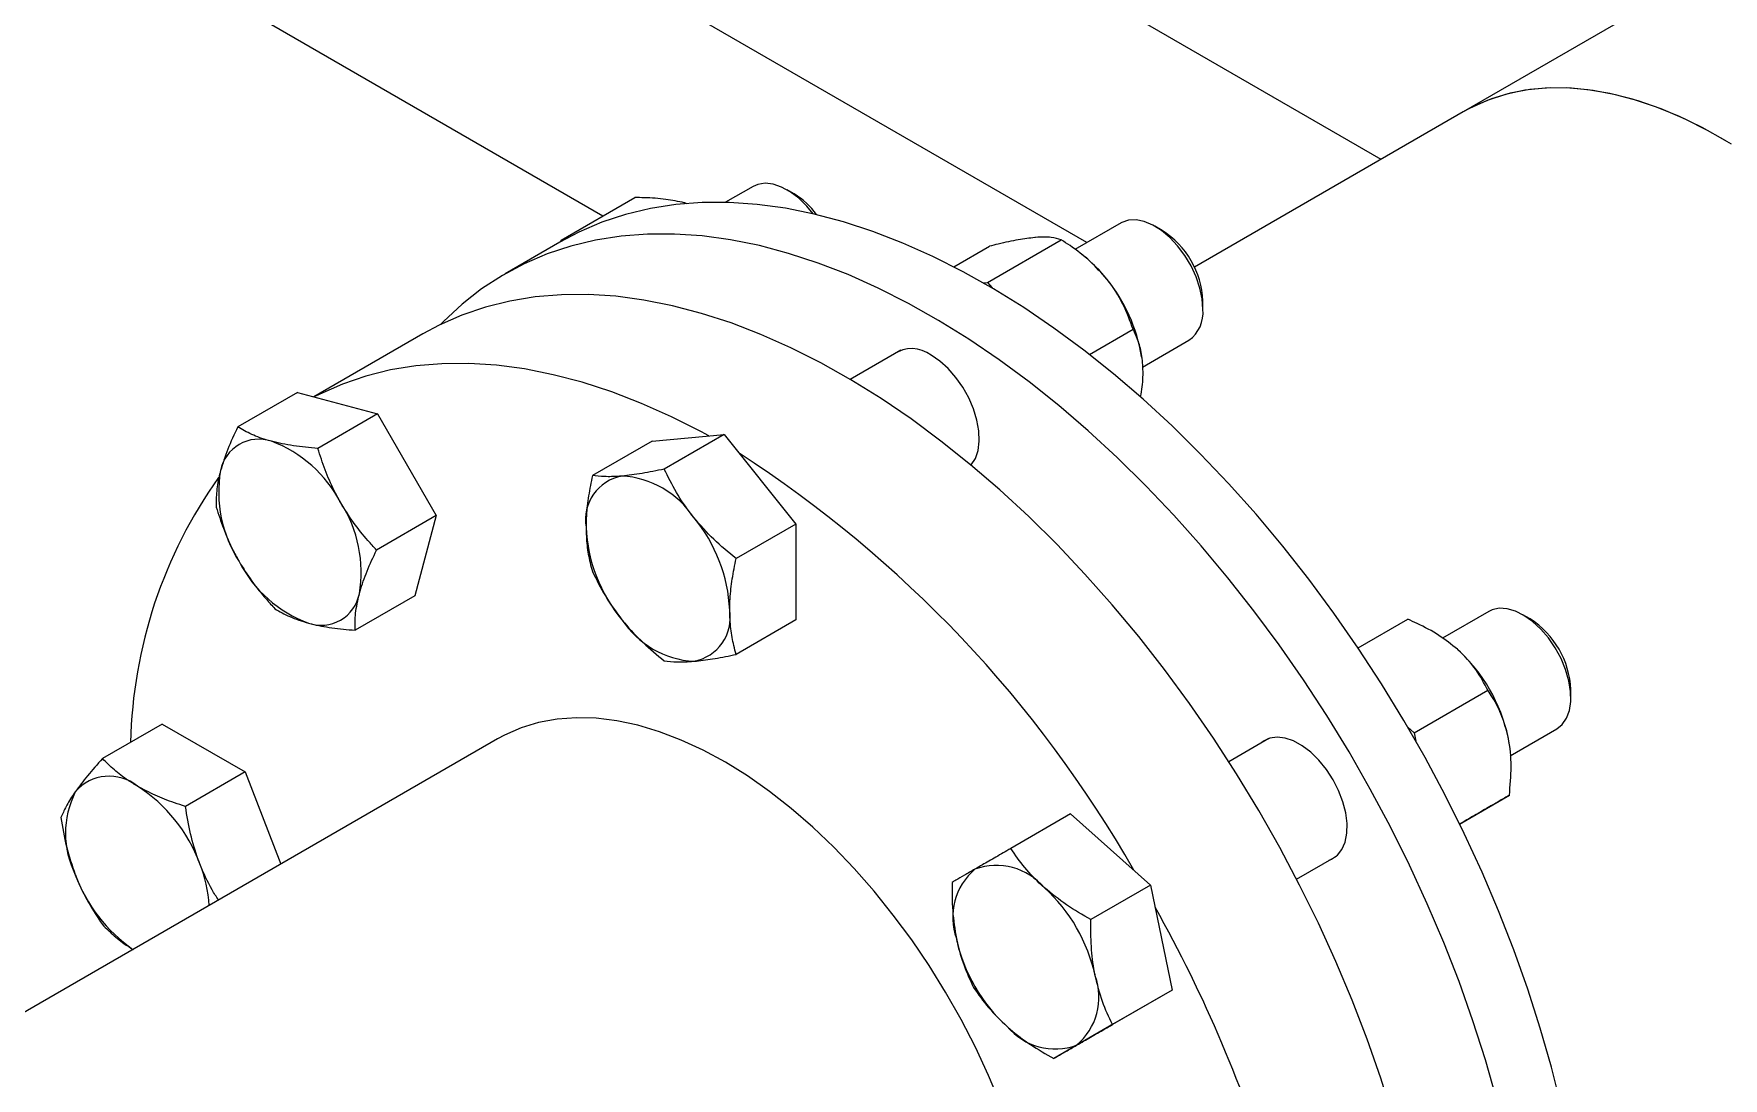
# Model space of a CAD drawing. Header units: inches. Extents: x 0.9 to 37.1, y -8.4 to 11.7.
# Drawn here: x 16.1258 to 16.2394, y 2.6592 to 2.7294 of the extents above; entities that cross this region are included whole.
import ezdxf

# ---------------------------------------------------------------- set-up
doc = ezdxf.new("R2010")
doc.units = ezdxf.units.IN
doc.header["$MEASUREMENT"] = 0

msp = doc.modelspace()

# ---------------------------------------------------------------- linework, layer by layer
at = {"color": 7, "linetype": 'Continuous', "lineweight": 25}
for p, q in [((16.21638063677782, 2.720920017223651), (15.9568866367687, 2.870722714788847)), ((16.19660685503591, 2.715326676115081), (15.94215524549398, 2.862218463624027)), ((16.16404918966408, 2.717110549354142), (15.92742145975928, 2.853712830166884)), ((16.29608946444743, 2.766934943982058), (16.22190926147909, 2.724111624328425)), ((16.22190926147909, 2.724111624328425), (16.20382926520676, 2.713674264645855)), ((16.17416262807233, 2.719100213386425), (16.17231339696998, 2.718032674994233)), ((16.17692877404776, 2.718592964536572), (16.17644161247167, 2.718874288359451)), ((16.16124334375919, 2.71549076899124), (16.16619677407531, 2.718350323445411)), ((16.19890221140566, 2.716651757142198), (16.19579968639303, 2.714860707575967)), ((16.20166835738109, 2.716144508292345), (16.20118119580501, 2.716425832115225)), ((16.16116679743982, 2.715356569243547), (16.15748394962113, 2.713230506452342)), ((16.16121478545032, 2.715384179478182), (16.16124334375919, 2.71549076899124)), ((16.16124334375919, 2.71549076899124), (16.1613514609272, 2.715461807659008)), ((16.18765610099959, 2.713697578685349), (16.19004968791, 2.715079366996536)), ((16.18992815393198, 2.712651856886872), (16.19488158424811, 2.715511411341043)), ((16.19637403690039, 2.714444185745053), (16.19615495727568, 2.714615754170577)), ((16.18962787817604, 2.712625007709433), (16.18992815393198, 2.712651856886872)), ((16.18992815393198, 2.712651856886872), (16.19023151107023, 2.712274483490853)), ((16.2044031639008, 2.71084461493644), (16.2044031639008, 2.711407171150992)), ((16.19677410244871, 2.707803711352458), (16.19971348058622, 2.709500578232413)), ((16.15195635688751, 2.709196601682347), (16.14462414253901, 2.70496380443658)), ((16.20033219236987, 2.706952938378631), (16.20345913271325, 2.708758082615291)), ((16.18409295938681, 2.708102557926533), (16.18068362575096, 2.706134391512163)), ((16.20029242872518, 2.707607045314943), (16.20028313068597, 2.707672702992626)), ((16.14352032010363, 2.705259485213886), (16.13950300751257, 2.702940340019459)), ((16.14352032010363, 2.705259485213886), (16.14890960019003, 2.703815859433155)), ((16.14890960019003, 2.703815859433155), (16.14489228759897, 2.701496714238727)), ((16.14890960019003, 2.703815859433155), (16.15285482702949, 2.696982526119876)), ((16.16737323393832, 2.70198852876501), (16.16335592134726, 2.699669383570583)), ((16.16737323393832, 2.70198852876501), (16.17220513027643, 2.702420573109518)), ((16.17220513027643, 2.702420573109518), (16.16818781768536, 2.700101427915091)), ((16.17220513027643, 2.702420573109518), (16.17703702661453, 2.696409740000888)), ((16.15285482702949, 2.696982526119876), (16.14883751443843, 2.694663380925449)), ((16.15285482702949, 2.696982526119876), (16.15141077378256, 2.69159281858733)), ((16.17703702661453, 2.696409740000888), (16.17301971402347, 2.694090594806461)), ((16.17703702661453, 2.696409740000888), (16.17703702661453, 2.689966862547752)), ((16.15141077378256, 2.69159281858733), (16.14739346119149, 2.689273673392902)), ((16.2148351394282, 2.68808097008638), (16.21817711433451, 2.690010251133887)), ((16.223641794739, 2.690536498465527), (16.22052173040937, 2.688735323667116)), ((16.22640794071442, 2.690029249615673), (16.22592077913834, 2.690310573438553)), ((16.17703702661453, 2.689966862547752), (16.17301971402347, 2.687647717353324)), ((16.21861296410478, 2.682371992118719), (16.2235663944209, 2.68523154657289)), ((16.22914274723413, 2.684729356259769), (16.22914274723413, 2.685291912474321)), ((16.13442837934747, 2.682963686396643), (16.1304110667564, 2.680644541202216)), ((16.13442837934747, 2.682963686396643), (16.14000777265047, 2.679742771201925)), ((16.21818095132917, 2.682755060244354), (16.21861296410478, 2.682371992118719)), ((16.21861296410478, 2.682371992118719), (16.21872872171544, 2.681806293677174)), ((16.2250227140193, 2.681557444315954), (16.22493291941264, 2.682075119600024)), ((16.22505627510196, 2.680828731395338), (16.22819871604658, 2.682642823938619)), ((16.15697199333393, 2.681963363010613), (16.11123218337799, 2.655558332769924)), ((16.20883254272013, 2.681987299249859), (16.20614544841417, 2.680436072725811)), ((16.22502693766875, 2.681527619208961), (16.2250227140193, 2.681557444315954)), ((16.14000777265047, 2.679742771201925), (16.13599046005941, 2.677423626007498)), ((16.14000777265047, 2.679742771201925), (16.14240821747956, 2.673555874168319)), ((16.22166843899794, 2.676245270111418), (16.22501044766784, 2.678174570650237)), ((16.19550066036282, 2.676919412902363), (16.19148334777176, 2.674600267707936)), ((16.19550066036282, 2.676919412902363), (16.20088994044922, 2.672140708341364)), ((16.21070269477537, 2.672542585848363), (16.21338946402772, 2.674093624722955)), ((16.20088994044922, 2.672140708341364), (16.19687262785816, 2.669821563146937)), ((16.20088994044922, 2.672140708341364), (16.20233399369616, 2.665083732418712)), ((16.20233399369616, 2.665083732418712), (16.19831668110509, 2.662764587224284)), ((16.20233399369616, 2.665083732418712), (16.1983887668567, 2.662805461057057)), ((16.1983887668567, 2.662805461057057), (16.19437145426563, 2.66048631586263))]:
    msp.add_line(p, q, dxfattribs=at)
at = {"color": 7, "linetype": 'Continuous', "lineweight": 25, "flags": 128}
for points in [[(16.23995054502348, 2.721932458623114), (16.23837038212072, 2.722844667249973), (16.23679353309413, 2.723636849424174), (16.23522661179654, 2.724305682458374), (16.2336761904404, 2.724848361034393), (16.2321487720317, 2.725262608969689), (16.23065076309405, 2.72554668876446), (16.22918844679754, 2.725699408889321), (16.2277679566049, 2.725720128782995), (16.22639525054566, 2.725608761539047), (16.22507608622607, 2.725365774270402), (16.22381599667974, 2.724992186150107), (16.22262026716014, 2.724489564136571), (16.22190926147909, 2.724111624328425)], [(16.23955555610087, 2.722171562478893), (16.23797560038328, 2.723054103784243), (16.23640061439366, 2.723815740187324), (16.23483720417062, 2.724453277120376), (16.23329192719994, 2.724964040531942), (16.23177126491027, 2.72534588810277), (16.23028159548772, 2.725597218231447), (16.22882916712353, 2.725716976752069), (16.22742007180704, 2.725704661355783), (16.22606021977367, 2.72556032369764), (16.22475531471546, 2.72528456917994), (16.22351082985769, 2.724878554412961), (16.22233198500236, 2.724343982363735), (16.22190926147909, 2.724111624328425)], [(16.17819607134487, 2.717261203573068), (16.1777737776343, 2.717772113565992), (16.17722847369141, 2.718307251294884), (16.17665786254788, 2.718741020880735), (16.17608028411536, 2.719059480612146), (16.1755143022399, 2.719252394931322), (16.17497810804467, 2.719313563413314), (16.17448893525228, 2.719241020052781), (16.17416262807233, 2.719100213386425)], [(16.22849313166509, 2.657303962210828), (16.22783965614158, 2.659908043201027), (16.22709011517105, 2.662526854165282), (16.22624640215903, 2.665153779759812), (16.22531064839782, 2.667782184142582), (16.22428521768263, 2.670405427736007), (16.22317270034045, 2.673016883999104), (16.22197590668663, 2.675609956166709), (16.22069785992581, 2.67817809391348), (16.21934178851502, 2.680714809900584), (16.21791111800835, 2.683213696163282), (16.21640946240365, 2.685668440298), (16.21484061501331, 2.688072841408014), (16.21320853888199, 2.690420825767445), (16.21151735677565, 2.692706462164024), (16.20977134076706, 2.694923976881849), (16.2079749014442, 2.697067768286288), (16.20613257676869, 2.699132420974198), (16.20424902061256, 2.701112719453703), (16.20232899100214, 2.703003661318979), (16.20037733809886, 2.704800469886761), (16.19839899194732, 2.706498606262666), (16.1963989500216, 2.708093780806831), (16.1943822646012, 2.709581963969916), (16.19235403000849, 2.710959396472094), (16.1903193697401, 2.712222598799319), (16.18828342352444, 2.713368379992884), (16.18625133433835, 2.714393845710052), (16.18422823541547, 2.715296405535424), (16.18221923727927, 2.71607377952455), (16.18022941483339, 2.716724003963267), (16.17826379454202, 2.717245436328211), (16.17632734173262, 2.717636759435973), (16.17442494805304, 2.717896984770423), (16.17256141911481, 2.718025454979779), (16.17074146235378, 2.718021845537144), (16.16896967513866, 2.717886165560283), (16.16725053315773, 2.717618757788594), (16.16558837911284, 2.717220297717313), (16.16398741174936, 2.716691791891165), (16.1624516752498, 2.716034575361734), (16.16116679743982, 2.715356569243547)], [(16.2044031639008, 2.71084461493644), (16.20435137713117, 2.711538959332746), (16.20419768129167, 2.712270778660356), (16.20394701629305, 2.713016551643938), (16.2036074387146, 2.713752308526175), (16.20318986285911, 2.714454401475488), (16.20270770995814, 2.715100264646806), (16.20217647680267, 2.71566913946638), (16.20161323766339, 2.716142741829441), (16.20103609550969, 2.716505849766356), (16.20046360016525, 2.716746792689269), (16.19991415210151, 2.716857826494386), (16.1994054110313, 2.716835382463854), (16.19895372831123, 2.716680181967281), (16.19890221140566, 2.716651757142198)], [(16.22415680832291, 2.657781980409822), (16.22340726735237, 2.660400791374077), (16.22256355434035, 2.663027716968607), (16.22162780057914, 2.665656121351378), (16.22060236986396, 2.668279364944802), (16.21948985252177, 2.670890821207899), (16.21829305886795, 2.673483893375504), (16.21701501210713, 2.676052031122274), (16.21565894069634, 2.678588747109379), (16.21422827018967, 2.681087633372077), (16.21272661458497, 2.683542377506796), (16.21115776719463, 2.685946778616809), (16.20952569106331, 2.688294762976239), (16.20783450895697, 2.690580399372819), (16.20608849294838, 2.692797914090644), (16.20429205362552, 2.694941705495083), (16.20244972895001, 2.697006358182994), (16.20056617279388, 2.698986656662499), (16.19864614318346, 2.700877598527774), (16.19669449028018, 2.702674407095556), (16.19471614412864, 2.704372543471461), (16.19271610220292, 2.705967718015627), (16.19069941678252, 2.707455901178711), (16.18867118218981, 2.708833333680889), (16.18663652192142, 2.710096536008114), (16.18460057570576, 2.711242317201679), (16.18256848651967, 2.712267782918847), (16.18054538759679, 2.713170342744219), (16.17853638946059, 2.713947716733345), (16.17654656701471, 2.714597941172062), (16.17458094672335, 2.715119373537006), (16.17264449391394, 2.715510696644769), (16.17074210023436, 2.715770921979217), (16.16887857129613, 2.715899392188573), (16.1670586145351, 2.715895782745939), (16.16528682731998, 2.715760102769078), (16.16356768533905, 2.715492694997388), (16.16190553129416, 2.715094234926109), (16.16030456393068, 2.714565729099961), (16.15876882743112, 2.71390851257053), (16.15730220119915, 2.713124245523807), (16.15590839005993, 2.712214909086417), (16.15459091490135, 2.711182800321121), (16.15335310378001, 2.710030526424234), (16.15316403323461, 2.709836630029955)], [(16.21718559649564, 2.656554443009683), (16.21636296068585, 2.659167820533931), (16.21544758465852, 2.661783876971373), (16.21444181817077, 2.664395896942654), (16.21334824301076, 2.666997175429969), (16.21216966637024, 2.669581034988749), (16.21090911363854, 2.672140842888566), (16.20956982063644, 2.674670028139253), (16.20815522530987, 2.677162098358545), (16.20666895890475, 2.679610656437931), (16.20511483664562, 2.682009416963939), (16.20349684794203, 2.684352222352702), (16.20181914614778, 2.686633058656388), (16.20008603789931, 2.688846071000916), (16.19830197206065, 2.690985578615339), (16.19647152830321, 2.693046089414294), (16.19459940534986, 2.695022314096113), (16.19269040891337, 2.696909179720381), (16.19074943936022, 2.698701842730102), (16.18878147913142, 2.70039570138504), (16.18679157995264, 2.701986407574323), (16.18478484986655, 2.703469877977975), (16.18276644012048, 2.704842304548748), (16.18074153194331, 2.706100164287316), (16.17871532324529, 2.707240228285773), (16.17669301527508, 2.708259570016184), (16.17467979926825, 2.709155572842947), (16.1726808431214, 2.709925936739657), (16.17070127812631, 2.710568684193238), (16.1687461857979, 2.711082165280197), (16.16682058483017, 2.711465061901948), (16.16492941821317, 2.711716391168353), (16.16307754054448, 2.711835507920791), (16.16126970556752, 2.711822106388267), (16.15951055396875, 2.711676220972322), (16.15780460146509, 2.711398226158726), (16.15615622721216, 2.71098883555618), (16.15456966256301, 2.710449100064488), (16.15304898020635, 2.709780405176916), (16.15195635688751, 2.709196601682347)], [(16.17119344333817, 2.70233011305212), (16.1706855550485, 2.70260474177487), (16.16866324707829, 2.703624083505281), (16.16665003107146, 2.704520086332044), (16.16465107492461, 2.705290450228754), (16.16267150992951, 2.705933197682335), (16.16071641760111, 2.706446678769295), (16.15879081663338, 2.706829575391045), (16.15689965001637, 2.707080904657451), (16.15504777234769, 2.707200021409888), (16.15323993737073, 2.707186619877363), (16.15148078577196, 2.707040734461419), (16.1497748332683, 2.706762739647823), (16.14812645901537, 2.706353349045277), (16.14653989436622, 2.705813613553585), (16.14501921200956, 2.705144918666014), (16.14464871026114, 2.704957223483935)], [(16.18881297328835, 2.700369549519833), (16.18883222851566, 2.700391729878267), (16.1891075581323, 2.700823617886594), (16.18928710478169, 2.701358075769659), (16.18936509768678, 2.701977925611347), (16.18933903009143, 2.702663244927731), (16.18920973982961, 2.7033920069921), (16.18898138239671, 2.704140788792079), (16.18866129738852, 2.704885523864515), (16.18825977260056, 2.705602275811412), (16.18778971336991, 2.70626800763545), (16.18726622778698, 2.706861322168038), (16.18670614110916, 2.707363149791919), (16.1861274549831, 2.707757361354356)], [(16.22819890122612, 2.682642930857868), (16.22856915037449, 2.682941312646725), (16.22885426185863, 2.683356955360023), (16.22904507196084, 2.683876499898962), (16.22913544788745, 2.684483247674581), (16.22912248488181, 2.685157697314136), (16.2290065995856, 2.685878171451273), (16.22879151664757, 2.686621513454416), (16.22848414901033, 2.687363831699962), (16.22809437572265, 2.688081267468715), (16.22763472441869, 2.688750761784762), (16.22711996866957, 2.68935079654992), (16.22656665314861, 2.689862086153129), (16.22599256187192, 2.690268197325851), (16.22541614660549, 2.690556077320845), (16.22485593381027, 2.690716473438204), (16.22432992918644, 2.690744230414741), (16.2238550389554, 2.690638456118392), (16.223641794739, 2.690536498465527)], [(16.19078539328073, 2.657443908924048), (16.18998868721817, 2.659354089491484), (16.1891072344082, 2.661246265440472), (16.18814523537486, 2.663111419690925), (16.18710727448165, 2.664940663933453), (16.1859982980849, 2.666725280986207), (16.18482359096217, 2.66845676633622), (16.18358875112786, 2.670126868667285), (16.18229966315611, 2.671727629181235), (16.18096247013817, 2.673251419525237), (16.17958354440772, 2.674690978144374), (16.17816945717382, 2.676039444886252), (16.17672694720611, 2.677290393692759), (16.17526288872151, 2.678437863223152), (16.17378425862543, 2.679476385262564), (16.17229810326362, 2.680401010780538), (16.1708115048432, 2.681207333515408), (16.16933154768262, 2.681891510972145), (16.16786528445172, 2.682450282733595), (16.16641970256253, 2.682880985997851), (16.16500169087107, 2.683181568267718), (16.1636180068488, 2.683350597131796), (16.16227524438022, 2.683387267090572), (16.16097980233998, 2.683291403394993), (16.15973785409934, 2.683063462879224), (16.15855531810725, 2.682704531783627), (16.15743782968624, 2.682216320578329), (16.15697199333393, 2.681963363010613)], [(16.2131587049831, 2.679223005031844), (16.21271268407306, 2.679910480616477), (16.2122073425898, 2.680533325613521), (16.21165892262439, 2.681071521272293), (16.21108505084575, 2.681507769541491), (16.21050417196505, 2.681828049042796), (16.20993495590744, 2.68202206572951), (16.20939569774538, 2.682083583745685), (16.20890372967989, 2.682010625851663), (16.2084748639694, 2.681805536974188), (16.20834461260516, 2.68170562319013)], [(16.21290153391274, 2.67381194866322), (16.21305358219104, 2.673874964404028), (16.21344558275466, 2.674143905588737), (16.21375470677839, 2.674533558652002), (16.21397101876178, 2.675031399823763), (16.21408756625969, 2.675621428079134), (16.21410060333964, 2.67628467942451), (16.21400971097917, 2.676999836415928), (16.21381781053351, 2.677743913319248), (16.21353106984089, 2.678492994890569), (16.2131587049831, 2.679223005031844)]]:
    msp.add_lwpolyline(points, dxfattribs=at)
at = {"color": 7, "linetype": 'Continuous', "lineweight": 25}
for centre, radius, start, end in [((16.17423667017933, 2.714169177882501), 0.005178543385853648, 35.90031108441838, 58.67731634557874), ((16.19846447236168, 2.711136891169648), 0.005944838809012465, 2.605830480002081, 57.38879298731231), ((16.19036574670214, 2.706860749841293), 0.009675125384864359, 38.45762815754642, 51.61052132557849), ((16.18933265789443, 2.705876873202419), 0.01109674992930652, 9.31335562438174, 39.11817159978909), ((16.20213540155939, 2.710613816868275), 0.002279476647258437, 305.5009980996073, 5.811182293719544), ((16.18482265455215, 2.706058241042517), 0.002142315102574711, 52.47836690410106, 124.6365624018368), ((16.1409175957685, 2.699493888326165), 0.002616873407541692, 71.08071345265577, 168.9300383020781), ((16.13879425665218, 2.693916820790235), 0.00858344803491893, 27.12956320630303, 69.74327230623092), ((16.12915717076305, 2.632839720712131), 0.0812969392349988, 29.71806586171301, 57.18287136797669), ((16.16417957394685, 2.681029984896022), 0.03188579683532777, 144.5132798507329, 178.7313999966229), ((16.14681052731963, 2.698544013882211), 0.008584854303468609, 170.2602057457091, 212.8691095645383), ((16.1658903476835, 2.696681948827556), 0.003005086801814175, 100.5467778284991, 189.2518791787845), ((16.16496718704741, 2.69341024747816), 0.006237189661676418, 33.43491464489637, 86.570461887778), ((16.13922280623662, 2.693171722215451), 0.008584854303472375, 350.2602057457237, 32.86910956453215), ((16.16211082727243, 2.690137045870352), 0.01048844500675919, 2.639287361208237, 39.77207237906953), ((16.17340167295047, 2.696681777738853), 0.01048844500674245, 182.6392873611794, 219.772072379105), ((16.14723907690409, 2.697798915307436), 0.008583448034927922, 207.129563206327, 249.7432723062103), ((16.14511573778776, 2.692221847771501), 0.002616873407544499, 251.0807134527154, 348.9300383020328), ((16.16962215253943, 2.690136874781656), 0.003005086801816399, 280.5467778285451, 9.251879178750567), ((16.22320405569502, 2.68502163249298), 0.005944838809005852, 2.605830479971005, 57.38879298733249), ((16.17054531317551, 2.693408576131049), 0.006237189661672971, 213.4349146448936, 266.5704618878017), ((16.21396821464619, 2.679689871166622), 0.01122114792276449, 12.2728415856072, 47.72715856000806), ((16.13086824630319, 2.676458147095233), 0.003004596040078278, 50.75183192254321, 139.4672041396296), ((16.12711294707833, 2.669953415434834), 0.01048756709248398, 20.22711378557084, 57.36202941095019), ((16.13416470691166, 2.675620935795661), 0.006238611718780431, 153.4364295103999, 206.5635704896008), ((16.12849961496674, 2.670182483419988), 0.009111056978599548, 3.72979925705654, 21.89060924723925), ((16.19180506536147, 2.66998030357799), 0.004227805813527588, 130.1473024213075, 199.854969593471), ((16.19051537988525, 2.669236700112393), 0.004226779456176464, 40.14446196136388, 109.8640185067), ((16.13857182394252, 2.676542980425646), 0.01065465961275024, 200.388387367037, 235.0101709818508), ((16.18619838214128, 2.663658688094868), 0.01122114792275141, 12.27284158557981, 47.72715856002577), ((16.11972857337608, 2.624989216366912), 0.09339402993013801, 16.75892421389209, 29.27786080015429), ((16.19879328474831, 2.670929618161002), 0.01122114792275034, 192.2728415855914, 227.7271585600412), ((16.19318660152812, 2.664608002677878), 0.004227805813529021, 310.1473024213437, 19.854969593462), ((16.19447628700433, 2.665351606143472), 0.004226779456172965, 220.1444619613634, 289.8640185067625)]:
    msp.add_arc(centre, radius, start, end, dxfattribs=at)
for points, knots in [([(16.16953591248678, 2.718000571543506), (16.16913446202924, 2.718087405743297), (16.16831705408728, 2.718264212029622), (16.16713514710891, 2.718336631720832), (16.16640866536168, 2.718347231756893), (16.16619677407531, 2.718350323445411)], [0, 0, 0, 0, 0.406044674543655, 0.8267623950146747, 1, 1, 1, 1]), ([(16.16972214075316, 2.717930836828406), (16.16967625573545, 2.717952313493659), (16.16962002704927, 2.717978631554128), (16.16954898177286, 2.717997162621326), (16.16953591248678, 2.718000571543506)], [0, 0, 0, 0, 0.8160428568763991, 0.9999999999999999, 0.9999999999999999, 0.9999999999999999, 0.9999999999999999]), ([(16.19311013444732, 2.71566745015725), (16.19274767041178, 2.715623089884193), (16.19200964414786, 2.715532766311701), (16.19092009458043, 2.715294391084554), (16.19024623190952, 2.715127920960661), (16.19004968791, 2.715079366996535)], [0, 0, 0, 0, 0.4060446745436753, 0.8267623950146394, 1, 1, 1, 1]), ([(16.19488158424811, 2.715511411341043), (16.19467528885276, 2.715575530252639), (16.19425518369725, 2.715706103624293), (16.19354912805239, 2.71570610951753), (16.19312171269202, 2.715668469779239), (16.19311013444732, 2.71566745015725)], [0, 0, 0, 0, 0.4841952181635658, 0.9860273763412023, 1, 1, 1, 1]), ([(16.19794203078543, 2.712878055775189), (16.19757956674988, 2.713284345059169), (16.19684154048597, 2.714111605512393), (16.19575199091853, 2.714940802639835), (16.19507812824762, 2.715382563849286), (16.19488158424811, 2.715511411341043)], [0, 0, 0, 0, 0.4060446745436295, 0.8267623950146986, 0.9999999999999999, 0.9999999999999999, 0.9999999999999999, 0.9999999999999999]), ([(16.19971348058622, 2.709500578232413), (16.19950718519087, 2.710065430647076), (16.19908708003536, 2.711215710376316), (16.1983810243905, 2.712329737117334), (16.19795360903012, 2.712863594134938), (16.19794203078543, 2.712878055775189)], [0, 0, 0, 0, 0.4841952181636056, 0.9860273763412062, 1, 1, 1, 1]), ([(16.19971348058622, 2.709500578232413), (16.19980923430435, 2.709283108972605), (16.20003577855377, 2.7087685972524), (16.20029696799092, 2.707844031546035), (16.20033747078749, 2.707052157584272), (16.20035797895449, 2.706651200494306)], [0, 0, 0, 0, 0.2654708005954878, 0.628078830079939, 1, 1, 1, 1]), ([(16.20035797895449, 2.706651200494306), (16.20035712496407, 2.706577287198821), (16.20035151946241, 2.706092128238639), (16.20031226138282, 2.705525246779052), (16.20019515817495, 2.705013259051635), (16.20018114884228, 2.704952008753496)], [0, 0, 0, 0, 0.1366126693876379, 0.8967109393883257, 1, 1, 1, 1]), ([(16.13950300751257, 2.702940340019459), (16.13926512493443, 2.702433050160373), (16.13878499827248, 2.701409169434902), (16.13849548495434, 2.700470131638172), (16.1383494133152, 2.699996347595837)], [0, 0, 0, 0, 0.4954579634770047, 1, 1, 1, 1]), ([(16.14176607998187, 2.701969388471744), (16.14170270955359, 2.701986799200387), (16.14122291203106, 2.702118621324603), (16.14040519328177, 2.702417328233086), (16.13980556756734, 2.702764941027219), (16.13950300751257, 2.702940340019459)], [0, 0, 0, 0, 0.0701057182032762, 0.5307925293049395, 1, 1, 1, 1]), ([(16.14489228759897, 2.701496714238727), (16.14433404392938, 2.701544306065175), (16.14320732136007, 2.701640362299922), (16.14224939440076, 2.701859050886771), (16.14176607998187, 2.701969388471744)], [0, 0, 0, 0, 0.4954579634770253, 1, 1, 1, 1]), ([(16.1464333334448, 2.69783090892474), (16.1462817989431, 2.698105938719748), (16.14588529210515, 2.698825584695691), (16.14535665126327, 2.700051778285572), (16.14504765204575, 2.701013274873725), (16.14489228759897, 2.701496714238727)], [0, 0, 0, 0, 0.2352153999993394, 0.6154671935981707, 1, 1, 1, 1]), ([(16.1383494133152, 2.699996347595837), (16.1383328106507, 2.699932754181694), (16.13820710663527, 2.699451268362777), (16.13805700278331, 2.6985936323526), (16.13805829980996, 2.69790041643082), (16.13805895426563, 2.697550632486912)], [0, 0, 0, 0, 0.07010571820324354, 0.5307925293049218, 1, 1, 1, 1]), ([(16.16335592134726, 2.699669383570583), (16.1632639910072, 2.699215199745105), (16.16307926144118, 2.698302539344591), (16.16294412911298, 2.697141644407451), (16.16292979649645, 2.696458301470104), (16.16292435377336, 2.696198806186666)], [0, 0, 0, 0, 0.3805934879738661, 0.7647841813874847, 1, 1, 1, 1]), ([(16.16534030194241, 2.699636267085488), (16.1652835388887, 2.699631443123728), (16.16485376788536, 2.699594919386009), (16.16413037012421, 2.699576223678868), (16.16361564309456, 2.699638141155881), (16.16335592134726, 2.699669383570583)], [0, 0, 0, 0, 0.07010571820326274, 0.5307925293049064, 1, 1, 1, 1]), ([(16.16818781768536, 2.70010142791509), (16.16767483480133, 2.699996711204418), (16.16663946364606, 2.699785357833615), (16.16577597052183, 2.69968626405989), (16.16534030194241, 2.699636267085488)], [0, 0, 0, 0, 0.4954579634770557, 1, 1, 1, 1]), ([(16.17017219828051, 2.696846872703427), (16.1701154352268, 2.69691842431728), (16.16968566422347, 2.697460164179109), (16.16896226646232, 2.698531738092543), (16.16844753943267, 2.699575011455314), (16.16818781768536, 2.700101427915091)], [0, 0, 0, 0, 0.07010571820318945, 0.5307925293048706, 1, 1, 1, 1]), ([(16.13805895426563, 2.697550632486912), (16.1382126415138, 2.697072140090451), (16.13852146859568, 2.696110632793844), (16.13904942909078, 2.694884112104571), (16.1394484676641, 2.694159858160062), (16.13960000011146, 2.693884827172925)], [0, 0, 0, 0, 0.3805934879738527, 0.7647841813874864, 1, 1, 1, 1]), ([(16.14883751443843, 2.694663380925449), (16.14864532289721, 2.69487233256318), (16.14810514939159, 2.695459611992533), (16.14726522301549, 2.69649249201633), (16.14671183833031, 2.697382825836582), (16.1464333334448, 2.69783090892474)], [0, 0, 0, 0, 0.2152816572951785, 0.6050705810156127, 1, 1, 1, 1]), ([(16.17301971402347, 2.694090594806461), (16.17250673113944, 2.694509053907209), (16.17147135998417, 2.695353644430714), (16.17060786685994, 2.696346124691461), (16.17017219828051, 2.696846872703427)], [0, 0, 0, 0, 0.495457963477018, 1, 1, 1, 1]), ([(16.16292435377336, 2.696198806186666), (16.16293881793777, 2.695782573831458), (16.16296796252774, 2.694943885818208), (16.16315005267658, 2.69397546383076), (16.1633022547651, 2.693421747095702), (16.16335592134726, 2.693226506117447)], [0, 0, 0, 0, 0.3894480145147163, 0.7847188654868438, 1, 1, 1, 1]), ([(16.14768392024106, 2.691719388501827), (16.14770155395581, 2.691783577128607), (16.14783506437821, 2.692269569490346), (16.14817368855097, 2.693236035965203), (16.14861489155551, 2.694184701717583), (16.14883751443843, 2.694663380925449)], [0, 0, 0, 0, 0.07010571820324249, 0.5307925293049102, 1, 1, 1, 1]), ([(16.13960000011146, 2.693884827172925), (16.13987445271334, 2.693442863975587), (16.14042746139831, 2.692552329563096), (16.14126692248149, 2.691518848114166), (16.14181198988743, 2.690926249821297), (16.1420041811051, 2.690717299173634)], [0, 0, 0, 0, 0.389448014514701, 0.7847188654868437, 1, 1, 1, 1]), ([(16.17258814644957, 2.690620017422545), (16.17259358711566, 2.690879511514118), (16.17260782322218, 2.691558506598184), (16.17274230363443, 2.692719071622157), (16.17292689945821, 2.693631717514455), (16.17301971402347, 2.694090594806461)], [0, 0, 0, 0, 0.2352153999993363, 0.6154671935981791, 1, 1, 1, 1]), ([(16.16335592134726, 2.693226506117446), (16.16362765967072, 2.692668779496274), (16.16417611855824, 2.691543100503734), (16.16494989779199, 2.690498829516411), (16.16534030194241, 2.689971950905784)], [0, 0, 0, 0, 0.4954579634770156, 1, 1, 1, 1]), ([(16.14739346119149, 2.689273673392902), (16.14739009920907, 2.689641695731563), (16.14738331360326, 2.690384487988), (16.14758311303093, 2.691271735058153), (16.14768392024106, 2.691719388501827)], [0, 0, 0, 0, 0.4954579634770041, 1, 1, 1, 1]), ([(16.1420041811051, 2.690717299173634), (16.14232118021412, 2.690530439826762), (16.14296099051568, 2.690153295122979), (16.14382920358451, 2.689882815809553), (16.14426725357439, 2.68974634762592)], [0, 0, 0, 0, 0.4954579634770234, 1, 1, 1, 1]), ([(16.17301971402347, 2.687647717353324), (16.17296604762736, 2.687842959271213), (16.17281521286566, 2.688391706164839), (16.1726325133059, 2.689359540990394), (16.1726029998468, 2.690198027705649), (16.17258814644957, 2.690620017422545)], [0, 0, 0, 0, 0.2152816572951844, 0.6050705810156057, 1, 1, 1, 1]), ([(16.22151625274597, 2.687992959841849), (16.22111480228843, 2.688313067417697), (16.22029739434647, 2.688964850146696), (16.2191154873681, 2.689589885952691), (16.21838900562087, 2.689915329694547), (16.21817711433451, 2.690010251133887)], [0, 0, 0, 0, 0.4060446745435894, 0.8267623950146288, 1, 1, 1, 1]), ([(16.14426725357439, 2.68974634762592), (16.14433165505292, 2.689729532109914), (16.14481925898242, 2.68960221652852), (16.14582549805251, 2.689412340084718), (16.14686762379813, 2.689320177121184), (16.14739346119149, 2.689273673392902)], [0, 0, 0, 0, 0.07010571820327578, 0.5307925293049378, 1, 1, 1, 1]), ([(16.16534030194241, 2.689971950905784), (16.16539809604637, 2.689900994504568), (16.16583567345667, 2.689363761185562), (16.16674759153863, 2.688401017736808), (16.16770481859946, 2.687613194204636), (16.16818781768536, 2.687215673008817)], [0, 0, 0, 0, 0.0701057182031903, 0.5307925293048702, 1, 1, 1, 1]), ([(16.2235663944209, 2.68523154657289), (16.22331677976039, 2.68570063928261), (16.22280845815875, 2.686655911529166), (16.22200602676869, 2.687556894191791), (16.2215291702997, 2.687981458820561), (16.22151625274597, 2.687992959841849)], [0, 0, 0, 0, 0.4841952181634809, 0.9860273763411467, 1, 1, 1, 1]), ([(16.16818781768536, 2.687215673008817), (16.16845955600883, 2.687181122199065), (16.16900801489635, 2.687111387100833), (16.1697817941301, 2.687158690147982), (16.17017219828051, 2.687182556523723)], [0, 0, 0, 0, 0.4954579634770558, 1, 1, 1, 1]), ([(16.17017219828051, 2.687182556523723), (16.17022999238447, 2.687187975698121), (16.17066756979478, 2.687229005978661), (16.17157948787674, 2.687356532150482), (16.17253671493757, 2.687550064504069), (16.17301971402347, 2.687647717353324)], [0, 0, 0, 0, 0.07010571820326228, 0.5307925293049074, 1, 1, 1, 1]), ([(16.22493291941264, 2.682075119600024), (16.2248074193733, 2.682554581748018), (16.22455188415855, 2.683530832142731), (16.22402369365036, 2.684533373114648), (16.2236696558303, 2.685073894054245), (16.2235663944209, 2.68523154657289)], [0, 0, 0, 0, 0.4060446745436596, 0.8267623950146828, 1, 1, 1, 1]), ([(16.22501044766784, 2.678174570650237), (16.22506745179219, 2.678820728158746), (16.22518353643133, 2.680136579635419), (16.22506326374759, 2.681431492155041), (16.22493635718164, 2.682058144236462), (16.22493291941264, 2.682075119600024)], [0, 0, 0, 0, 0.484195218163568, 0.9860273763411865, 1, 1, 1, 1]), ([(16.1304110667564, 2.680644541202216), (16.13006391497592, 2.680252596595555), (16.12936324649127, 2.679461521195514), (16.12884574972772, 2.678763144147613), (16.12858465085675, 2.678410783569604)], [0, 0, 0, 0, 0.4954579634770042, 1, 1, 1, 1]), ([(16.132769195834, 2.678784944947509), (16.13255264008886, 2.67891624157752), (16.13198599795265, 2.679259793778618), (16.13118268329382, 2.679878805239129), (16.13066923031587, 2.680388345135569), (16.1304110667564, 2.680644541202216)], [0, 0, 0, 0, 0.235215399999334, 0.6154671935981663, 1, 1, 1, 1]), ([(16.13599046005941, 2.677423626007498), (16.13574088952435, 2.677505738108633), (16.13503944663065, 2.677736522362929), (16.13392728799366, 2.678167617456238), (16.1331569087417, 2.67857827241748), (16.132769195834, 2.678784944947509)], [0, 0, 0, 0, 0.2152816572951944, 0.6050705810156242, 1, 1, 1, 1]), ([(16.12858465085675, 2.678410783569604), (16.12855209657896, 2.678364028778073), (16.1283056178624, 2.678010033487964), (16.12792780300169, 2.677392770640787), (16.12772413647209, 2.676915915529062), (16.1276213701049, 2.676675303251689)], [0, 0, 0, 0, 0.07010571820325413, 0.5307925293049168, 0.9999999999999999, 0.9999999999999999, 0.9999999999999999, 0.9999999999999999]), ([(16.22501044766784, 2.678174570650237), (16.2249391878695, 2.678133401901494), (16.22477059391992, 2.67803600053197), (16.22437330606891, 2.677806527563475), (16.22391459577248, 2.677541626060499), (16.22368233261638, 2.67740749595787)], [0, 0, 0, 0, 0.2654708005954641, 0.628078830079954, 1, 1, 1, 1]), ([(16.1276213701049, 2.676675303251689), (16.12772727732481, 2.676021813251255), (16.12794103354171, 2.674702851707377), (16.12836881641478, 2.673458776340773), (16.12858465085675, 2.672831088021718)], [0, 0, 0, 0, 0.4954579634770138, 0.9999999999999999, 0.9999999999999999, 0.9999999999999999, 0.9999999999999999]), ([(16.13695374081126, 2.673579410777527), (16.13692118653347, 2.673664942363416), (16.13667470781691, 2.674312529007891), (16.1362968929562, 2.675583668537496), (16.1360932264266, 2.676806571680213), (16.13599046005941, 2.677423626007498)], [0, 0, 0, 0, 0.07010571820325304, 0.5307925293049272, 1, 1, 1, 1]), ([(16.22368233261638, 2.67740749595787), (16.2236366366973, 2.677381107823138), (16.2233366935756, 2.67720789893124), (16.22269039329478, 2.676834694802408), (16.22198840420966, 2.676429355371977), (16.22163575892258, 2.676225732491166)], [0, 0, 0, 0, 0.08209932745334872, 0.5388911978212056, 1, 1, 1, 1]), ([(16.19148334777176, 2.674600267707936), (16.19114579984349, 2.674405359342575), (16.19046751362955, 2.674013700422081), (16.18966928847807, 2.673552770410522), (16.18924158467169, 2.673305784682874), (16.18907916677813, 2.67321199336976)], [0, 0, 0, 0, 0.3805934879738328, 0.76478418138748, 0.9999999999999999, 0.9999999999999999, 0.9999999999999999, 0.9999999999999999]), ([(16.19374642024106, 2.671961776770088), (16.19368304981278, 2.67201872240583), (16.19320325229025, 2.67244987579535), (16.19238553354096, 2.673312947788035), (16.19178590782653, 2.674168547768685), (16.19148334777176, 2.674600267707936)], [0, 0, 0, 0, 0.070105718203232, 0.5307925293048945, 1, 1, 1, 1]), ([(16.13821255409783, 2.671133769254002), (16.1380657233405, 2.671357267091695), (16.13757148691255, 2.672109567052262), (16.13720872864867, 2.672972701529092), (16.13695374081126, 2.673579410777527)], [0, 0, 0, 0, 0.2970860686002007, 1, 1, 1, 1]), ([(16.18907916677813, 2.67321199336976), (16.1888336425051, 2.673070206432872), (16.18833892300006, 2.672784512630082), (16.18786364221456, 2.672510015506502), (16.18762297898565, 2.672371009854146), (16.1875381209323, 2.672321996346281)], [0, 0, 0, 0, 0.3894480145147328, 0.7847188654868752, 1, 1, 1, 1]), ([(16.12858465085675, 2.672831088021718), (16.12861823618478, 2.672746151648465), (16.12887252130831, 2.672103071546814), (16.12943885648984, 2.670940762481887), (16.13008502305061, 2.66997330916977), (16.1304110667564, 2.669485150106444)], [0, 0, 0, 0, 0.07010571820325301, 0.5307925293049259, 1, 1, 1, 1]), ([(16.1875381209323, 2.672321996346281), (16.18753475894987, 2.67167932062906), (16.18752797334407, 2.670382185928248), (16.18772777277173, 2.669160673895996), (16.18782857998186, 2.668544369727606)], [0, 0, 0, 0, 0.4954579634770042, 1, 1, 1, 1]), ([(16.19687262785816, 2.669821563146937), (16.19631438418857, 2.670139970701249), (16.19518766161926, 2.670782623716811), (16.19422973465995, 2.671566352602181), (16.19374642024106, 2.671961776770088)], [0, 0, 0, 0, 0.4954579634769804, 1, 1, 1, 1]), ([(16.19716308690773, 2.666043936528262), (16.19714648424323, 2.666127889396086), (16.1970207802278, 2.666763523067579), (16.19687067637583, 2.668012126225665), (16.19687197340248, 2.669214744293555), (16.19687262785816, 2.669821563146937)], [0, 0, 0, 0, 0.07010571820324583, 0.5307925293049183, 1, 1, 1, 1]), ([(16.1304110667564, 2.669485150106444), (16.13066705586845, 2.669231847765442), (16.13118145359117, 2.668722848978999), (16.13188757023762, 2.668169424957525), (16.13235207958479, 2.667884820235033), (16.13246487986043, 2.667815707543677)], [0, 0, 0, 0, 0.4285953165577567, 0.8612415311284685, 1, 1, 1, 1]), ([(16.18782857998186, 2.668544369727606), (16.18784621369661, 2.66846101207242), (16.18797972411901, 2.667829884943748), (16.18831834829178, 2.666690112250342), (16.18875955129632, 2.665742944013052), (16.18898217417923, 2.665265020423628)], [0, 0, 0, 0, 0.07010571820324596, 0.530792529304917, 1, 1, 1, 1]), ([(16.18898217417923, 2.665265020423628), (16.18929917328825, 2.664807345348891), (16.18993898358981, 2.663883603864295), (16.19080719665865, 2.663048084252348), (16.19124524664853, 2.66262652948578)], [0, 0, 0, 0, 0.4954579634769814, 1, 1, 1, 1]), ([(16.19831668110509, 2.662764587224284), (16.19807879852695, 2.66326799542108), (16.19759867186501, 2.664284041652857), (16.19730915854686, 2.665453762958533), (16.19716308690773, 2.666043936528262)], [0, 0, 0, 0, 0.4954579634770053, 1, 1, 1, 1]), ([(16.19591250011146, 2.661376312886109), (16.19607491594533, 2.661470103010189), (16.19649989499632, 2.661715515276796), (16.19729749666271, 2.662176085363408), (16.19797568752779, 2.662567689247386), (16.19831668110509, 2.662764587224284)], [0, 0, 0, 0, 0.2352153999993389, 0.6154671935982023, 1, 1, 1, 1]), ([(16.19124524664853, 2.66262652948578), (16.19130964812706, 2.662570179062676), (16.19179725205656, 2.662143532215978), (16.19280349112665, 2.661389290687972), (16.19384561687227, 2.660789140537923), (16.19437145426563, 2.66048631586263)], [0, 0, 0, 0, 0.07010571820323232, 0.5307925293048957, 1, 1, 1, 1]), ([(16.19437145426563, 2.66048631586263), (16.19445631301463, 2.660535329772183), (16.19469481699685, 2.660673088256134), (16.19516934425342, 2.660947150349681), (16.1956637020204, 2.66123263532687), (16.19591250011146, 2.661376312886109)], [0, 0, 0, 0, 0.215281657295153, 0.6050705810156004, 1, 1, 1, 1])]:
    msp.add_open_spline(points, degree=3, knots=knots, dxfattribs=at)

doc.saveas('drawing.dxf')
